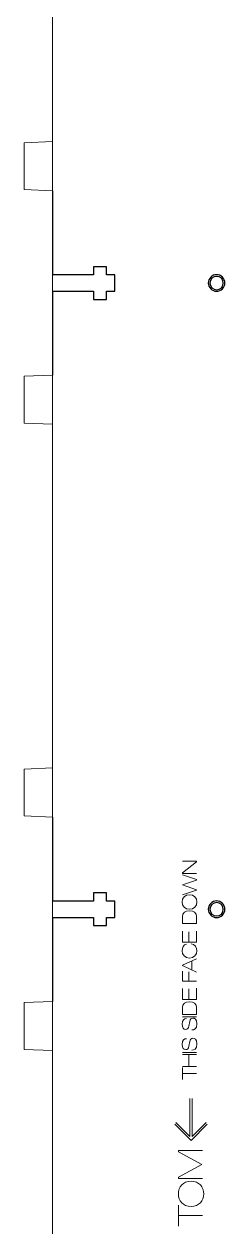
# Model space of a CAD drawing. Header units: millimetres. Extents: x 28 to 1378, y 89 to 912.
# Drawn here: x 27.6 to 62, y 499.7 to 705.8 of the extents above; entities that cross this region are included whole.
import ezdxf

# ---------------------------------------------------------------- set-up
doc = ezdxf.new("R2010")
doc.units = ezdxf.units.MM
doc.layers.add('CHANGED_PARTS', color=3, linetype='Continuous', true_color=0x00ff00)
doc.layers.add('ORIGIONAL_PARTS_THAT_WERE_', color=6, linetype='Continuous', true_color=0xff00ff)
for name, color, linetype, lineweight, true_color in [('New Bottom board', 1, 'Continuous', 0, 0xff0000), ('New Bottom Board Text', 5, 'Continuous', 0, 0x0000ff), ('Referance lines', 2, 'Continuous', 0, 0xffff00)]:
    doc.layers.add(name, color=color, linetype=linetype, lineweight=lineweight, true_color=true_color)

msp = doc.modelspace()

# ---------------------------------------------------------------- linework, layer by layer
at = {"layer": 'CHANGED_PARTS'}
for p, q in [((32.47, 677.24), (32.47, 662.84)), ((41.69, 664.24), (39.49, 664.24)), ((39.49, 664.24), (39.49, 662.84)), ((41.69, 662.84), (41.69, 664.24)), ((39.49, 662.84), (32.47, 662.84)), ((43.13, 662.84), (41.69, 662.84)), ((43.13, 660.04), (43.13, 662.84)), ((32.47, 660.04), (39.49, 660.04)), ((32.47, 660.04), (32.47, 645.66)), ((39.49, 660.04), (39.49, 658.64)), ((41.69, 658.64), (41.69, 660.04)), ((41.69, 660.04), (43.13, 660.04)), ((39.49, 658.64), (41.69, 658.64)), ((32.47, 569.9), (32.47, 555.5)), ((41.69, 556.9), (39.49, 556.9)), ((39.49, 556.9), (39.49, 555.5)), ((41.69, 555.5), (41.69, 556.9)), ((39.49, 555.5), (32.47, 555.5)), ((43.13, 555.5), (41.69, 555.5)), ((43.13, 552.7), (43.13, 555.5)), ((32.47, 552.7), (39.49, 552.7)), ((32.47, 552.7), (32.47, 538.32)), ((39.49, 552.7), (39.49, 551.3)), ((41.69, 551.3), (41.69, 552.7)), ((41.69, 552.7), (43.13, 552.7)), ((39.49, 551.3), (41.69, 551.3))]:
    msp.add_line(p, q, dxfattribs=at)
at = {"layer": 'CHANGED_PARTS', "color": 3, "true_color": 0x00ff00}
for points in [[(60.58, 662.87), (59.79, 662.87), (59.15, 662.23), (59.15, 661.44)], [(62, 661.44), (62, 662.23), (61.36, 662.87), (60.58, 662.87)], [(59.15, 661.44), (59.15, 660.65), (59.79, 660.02), (60.58, 660.02)], [(60.58, 660.02), (61.36, 660.02), (62, 660.65), (62, 661.44)], [(60.58, 555.53), (59.79, 555.53), (59.15, 554.89), (59.15, 554.1)], [(62, 554.1), (62, 554.89), (61.36, 555.53), (60.58, 555.53)], [(59.15, 554.1), (59.15, 553.31), (59.79, 552.68), (60.58, 552.68)], [(60.58, 552.68), (61.36, 552.68), (62, 553.31), (62, 554.1)]]:
    msp.add_open_spline(points, degree=3, dxfattribs=at)
at = {"layer": 'New Bottom board', "color": 1, "true_color": 0xff0000}
for p, q in [((32.47, 685.67), (32.47, 744.57)), ((27.6, 685.47), (32.47, 685.67)), ((27.6, 677.44), (27.6, 685.47)), ((32.47, 677.24), (27.6, 677.44)), ((27.6, 645.46), (32.47, 645.66)), ((27.6, 637.43), (27.6, 645.46)), ((32.47, 637.23), (27.6, 637.43)), ((32.47, 578.33), (32.47, 637.23)), ((27.6, 578.13), (32.47, 578.33)), ((27.6, 570.1), (27.6, 578.13)), ((32.47, 569.9), (27.6, 570.1)), ((27.6, 538.12), (32.47, 538.32)), ((27.6, 530.09), (27.6, 538.12)), ((32.47, 529.89), (27.6, 530.09)), ((32.47, 470.99), (32.47, 529.89))]:
    msp.add_line(p, q, dxfattribs=at)
at = {"layer": 'New Bottom Board Text', "color": 5, "true_color": 0x0000ff}
for points in [[(57.14, 560.26), (54.72, 560.26), (54.72, 560.34), (57.14, 562.25), (57.14, 562.33), (54.72, 562.33)], [(54.72, 560.02), (57.14, 559.21), (57.14, 559.12), (54.73, 558.29), (54.73, 558.29), (57.14, 557.46), (57.14, 557.37), (54.72, 556.56)], [(54.72, 551.67), (54.72, 552.85)], [(57.14, 552.85), (57.14, 551.67), (54.72, 551.67), (54.72, 551.67)], [(57.14, 550.35), (57.14, 548.45), (54.72, 548.45), (54.72, 550.33)], [(55.84, 548.45), (55.84, 550.25)], [(57.14, 543.34), (54.72, 544.45), (54.72, 544.53), (57.14, 545.64)], [(56.34, 545.28), (56.34, 543.7)], [(57.14, 541.8), (54.72, 541.8), (54.72, 543.5)], [(55.84, 541.8), (55.84, 543.4)], [(57.14, 540.57), (57.14, 538.67), (54.72, 538.67), (54.72, 540.55)], [(55.84, 538.67), (55.84, 540.47)], [(54.72, 536.07), (54.72, 537.25)], [(57.14, 537.25), (57.14, 536.07), (54.72, 536.07), (54.72, 536.07)], [(54.72, 535.7), (57.14, 535.7)], [(55.84, 534.1), (55.97, 534.9)], [(55.84, 530.64), (55.97, 531.44)], [(54.72, 529.56), (57.14, 529.56)], [(54.72, 529.22), (57.14, 529.22)], [(55.84, 527.15), (55.84, 529.22)], [(57.14, 527.15), (54.72, 527.15)], [(54.72, 524.93), (54.72, 527.01)], [(57.14, 525.98), (54.72, 525.98)], [(55.99, 521.69), (55.99, 515.15), (53.59, 517.55)], [(58.79, 517.55), (56.39, 515.16), (56.39, 521.69)], [(58.98, 517.25), (56.19, 514.47), (53.41, 517.25)], [(58.18, 507.99), (54.02, 507.99), (54.02, 508.18), (58.07, 510.37), (58.07, 510.38), (54.02, 512.56), (54.02, 512.75), (58.18, 512.75)], [(54.02, 499.81), (54.02, 503.41)], [(58.18, 501.62), (54.02, 501.62)]]:
    msp.add_lwpolyline(points, dxfattribs=at)
for points in [[(54.67, 555.36), (54.67, 556.05), (55.13, 556.61), (55.93, 556.61)], [(55.93, 554.11), (55.13, 554.11), (54.67, 554.67), (54.67, 555.36)], [(55.93, 556.61), (56.73, 556.61), (57.19, 556.05), (57.19, 555.36)], [(57.19, 555.36), (57.19, 554.67), (56.73, 554.11), (55.93, 554.11)], [(54.72, 552.85), (54.72, 553.52), (55.21, 553.86), (55.93, 553.86)], [(55.93, 553.86), (56.65, 553.86), (57.14, 553.52), (57.14, 552.85)], [(54.67, 547), (54.67, 547.57), (54.9, 548.02), (55.42, 548.15)], [(55.93, 545.74), (55.13, 545.74), (54.67, 546.3), (54.67, 547)], [(57.19, 547), (57.19, 546.3), (56.73, 545.74), (55.93, 545.74)], [(56.22, 548.21), (56.87, 548.14), (57.19, 547.55), (57.19, 547)], [(54.72, 537.25), (54.72, 537.91), (55.21, 538.25), (55.93, 538.25)], [(55.93, 538.25), (56.65, 538.25), (57.14, 537.91), (57.14, 537.25)], [(55.4, 535.39), (55.02, 535.37), (54.67, 535.2), (54.67, 534.4)], [(54.67, 534.4), (54.67, 533.79), (54.89, 533.5), (55.28, 533.5)], [(55.28, 533.5), (55.62, 533.5), (55.75, 533.7), (55.84, 534.1)], [(55.97, 534.9), (56.05, 535.27), (56.21, 535.45), (56.51, 535.45)], [(57.19, 534.49), (57.19, 533.53), (56.69, 533.43), (56.34, 533.42)], [(56.51, 535.45), (56.78, 535.45), (57.19, 535.33), (57.19, 534.49)], [(55.4, 531.93), (55.02, 531.91), (54.67, 531.74), (54.67, 530.94)], [(55.97, 531.44), (56.05, 531.82), (56.21, 532), (56.51, 532)], [(56.51, 532), (56.78, 532), (57.19, 531.87), (57.19, 531.03)], [(54.67, 530.94), (54.67, 530.33), (54.89, 530.05), (55.28, 530.05)], [(55.28, 530.05), (55.62, 530.05), (55.75, 530.24), (55.84, 530.64)], [(57.19, 531.03), (57.19, 530.08), (56.69, 529.97), (56.34, 529.96)], [(54.02, 505.33), (54.02, 506.52), (54.82, 507.49), (56.19, 507.49)], [(56.19, 507.49), (57.57, 507.49), (58.37, 506.52), (58.37, 505.33)], [(56.19, 503.17), (54.82, 503.17), (54.02, 504.14), (54.02, 505.33)], [(58.37, 505.33), (58.37, 504.14), (57.57, 503.17), (56.19, 503.17)]]:
    msp.add_open_spline(points, degree=3, dxfattribs=at)
at = {"layer": 'ORIGIONAL_PARTS_THAT_WERE_', "color": 6, "true_color": 0xff00ff}
for points in [[(60.58, 662.58), (59.95, 662.58), (59.44, 662.07), (59.44, 661.44)], [(61.72, 661.44), (61.72, 662.07), (61.21, 662.58), (60.58, 662.58)], [(59.44, 661.44), (59.44, 660.81), (59.95, 660.3), (60.58, 660.3)], [(60.58, 660.3), (61.21, 660.3), (61.72, 660.81), (61.72, 661.44)], [(60.58, 555.24), (59.95, 555.24), (59.44, 554.73), (59.44, 554.1)], [(61.72, 554.1), (61.72, 554.73), (61.21, 555.24), (60.58, 555.24)], [(59.44, 554.1), (59.44, 553.47), (59.95, 552.96), (60.58, 552.96)], [(60.58, 552.96), (61.21, 552.96), (61.72, 553.47), (61.72, 554.1)]]:
    msp.add_open_spline(points, degree=3, dxfattribs=at)
at = {"layer": 'Referance lines'}
msp.add_line((32.47, 93.75), (32.47, 907.11), dxfattribs=at)

doc.saveas('drawing.dxf')
